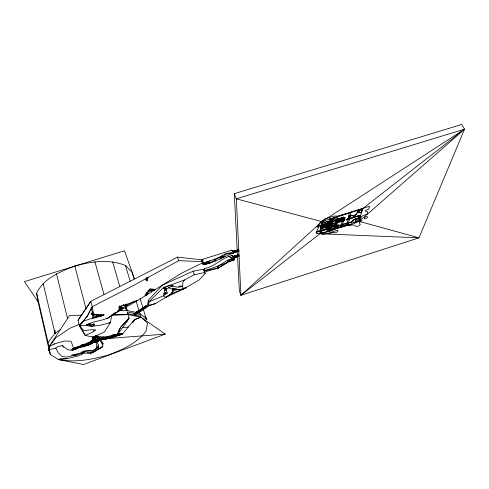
<?xml version="1.0" encoding="UTF-8"?>
<svg xmlns="http://www.w3.org/2000/svg" width="489" height="489" viewBox="0 0 489 489"><rect width="100%" height="100%" fill="white"/><g stroke="black" fill="none" stroke-linecap="round" stroke-linejoin="round"><path stroke-width="0.73" d="M54.609 330.57L54.609 333.535L55.306 333.357L55.037 330.179M148.411 304.176L148.613 305.063L149.799 305.338L155.49 303.559L165.777 297.385L171.517 293.314L172.917 290.735L172.171 289.745L172.629 289.188L173.766 288.828L178.699 289.543L183.192 289.127L198.992 280.099L205.117 273.675L203.791 269.219L193.186 271.163L162.348 285.13L148.381 300.209L148.369 304.237L148.742 305.075L149.756 305.295L135.49 314.72M349.219 213.235L347.239 223.436L347.942 223.216M350.662 212.782L350.326 215.637L352.685 215.71L353.749 216.413L354.935 216.04L355.65 215.325L355.161 214.971L356.359 214.329L356.933 213.222C360.466 210.404 358.021 212.959 360.387 212.581L360.656 213.008L361.787 212.581M329.445 231.089L329.476 229.964L345.503 225.747L352.318 224.922M48.784 347.563L48.686 350.57L49.31 350.534L49.358 349.03M49.01 347.08L48.888 350.833L49.31 350.534M92.58 312.868L93.741 313.632L92.085 314.482L92.128 313.094M98.044 314.451L98.992 315.362L97.348 316.212L97.39 314.83M98.203 316.707L97.757 316.67L98.344 316.285L98.203 316.707L97.39 316.548L98.203 316.707L98.203 316.12L97.39 316.548L98.203 316.12M118.417 335.485L122.757 333.963L109.133 338.498L107.629 337.978L108.796 336.304L98.705 338.217L98.796 337.221M99.206 337.716L98.576 336.823L98.112 338.199M98.784 337.544L98.796 337.227M355.271 221.474L355.43 218.485L355.234 222.244M356.579 222.532L356.836 218.045M90.282 324.005L90.196 325.393L91.657 326.194L93.894 325.448L94.475 324.396L93.595 323.443M361.872 212.183L362.19 210.319M355.203 223.045L355.564 219.017L359.507 217.66L359.708 217.966L360.723 216.529L360.497 215.82L357.972 215.845L349.684 218.455M134.432 314.568L148.35 305.338L148.485 304.127L136.859 311.86L137.855 312.294L137.984 311.108L136.902 312L136.407 313.26M361.567 212.532L360.986 212.807L360.656 212.379C358.743 213.345 360.448 211.175 358.999 211.395L356.75 213.143L356.151 214.274L353.351 215.924L351.426 215.166L350.368 215.447M149.341 305.552C147.397 305.796 149.157 303.975 147.794 303.473L148.381 300.209M331.725 226.939L331.976 225.16L332.386 226.04L334.549 225.276L335.161 224.891L335.442 223.467M332.502 221.688L332.758 219.879L333.174 220.771M148.613 305.063L149.041 301.774L163.118 287.813L184.487 279.959L194.261 274.769L204.934 272.446M322.135 221.052L321.554 222.66L322.795 222.44L323.614 222.629L323.852 223.18M237.202 249.928L234.274 193.675L461.738 124.487L464.55 129.182L321.915 221.615L319.953 233.748L240.936 295.258L239.341 290.979L237.556 256.774M320.998 229.109L320.778 228.314M321.34 226.621L322.025 226.774L321.34 226.621L321.194 227.519L323.418 226.609L324.403 226.829L329.085 225.527A2.671 1.112 -24.2 0 1 328.639 226.279M321.707 228.883L321.823 228.161L320.839 227.947M323.113 225.942L323.04 226.364L323.541 225.875M102.849 344.934L99.939 339.305L102.849 344.934L102.543 346.725L93.142 352.331L89.187 353.052L83.961 353.174L79.022 355.741L67.182 358.645L58.301 359.501L50.214 354.439L48.79 345.839L50.214 354.439M324.256 225.649L324.134 226.395L324.464 226.462L328.822 225.087L329.794 225.307A3.472 1.443 -24.2 0 1 329.201 226.279M238.375 256.389L238.528 254.61L238.876 255.527L238.375 256.389L238.528 254.61L233.222 256.462L231.896 255.539C222.104 257.691 214.989 266.529 204.836 268.394L204.017 270.044L204.494 271.786M238.51 249.494L238.87 250.423L238.357 251.309L238.51 249.494L232.947 251.181L232.978 251.731M327.453 221.902L327.52 221.523M326.774 227.196L326.823 226.78L328.37 226.456L329.843 226.975L329.757 227.428L327.544 228.131L327.624 227.672L329.788 227.189L328.308 226.315M320.393 227L327.526 224.757L329.005 222.807L329.971 222.293M327.85 222.782L330.925 221.817L327.844 222.819L327.93 222.422M327.19 227.642L327.269 228.864L316.206 232.354L317.031 233.271L316.646 233.699L319.659 233.43L323.345 234.384L327.991 232.905L328.113 233.449L328.901 233.724L333.614 232.251L333.657 232.77L334.739 232.947L336.469 232.361L338.296 230.655L336.695 230.527L330.283 232.44L329.085 232.079L330.692 230.857L342.777 226.45M327.196 227.354L327.324 226.621L327.728 227.507L327.599 228.241L327.062 228.412L327.227 227.666M317.196 227.024L327.985 223.632L328.119 222.88L327.502 221.529L321.279 223.479L332.758 219.879M327.269 228.864L326.786 226.792L320.643 228.718M331.169 227.263L328.602 228.846L319.977 231.566L323.418 232.941L327.728 231.474L328.51 230.887L328.804 229.292L332.159 227.208L332.251 225.093L330.173 225.582L329.531 224.518L331.499 223.675M329.947 225.417L330.485 225.026L330.209 223.381L329.005 222.807M330.668 220.649L330.986 218.913M331.194 220.979L331.511 219.237L332.954 218.785L332.63 220.527M330.161 227.104L327.123 228.063M331.835 225.894L332.098 224.469M332.227 228.724L336.114 227.813L335.252 227.629L335.931 226.755L336.927 226.829C333.877 228.186 330.943 230.802 327.392 229.738L327.184 229.292L327.104 231.334L327.392 229.738L332.227 228.724L332.312 228.29L334.892 227.147L334.598 228.656L337.416 226.541L352.813 221.676L354.678 223.308M327.551 221.664L327.887 222.397C331.707 221.908 334.47 219.598 337.905 218.565L337.813 219.029L343.419 216.957L343.284 217.593L344.586 217.495L345.075 218.021L342.832 219.708L337.746 221.309L337.324 220.411L340.289 220.508M336.365 222.538L335.778 224.151L332.245 226.774L331.86 226.205M336.493 222.501L335.9 224.151L333.975 225.203L334.39 226.101L336.456 225.111L336.994 222.978M336.86 221.486L336.817 220.851L336.444 221.578M337.331 218.748L337.618 216.523L346.334 213.785M336.732 221.474L335.075 221.927M337.141 222.232L337.703 221.425L340.277 220.576L337.324 220.411M336.774 222.623L337.074 222.953M340.589 219.072L343.626 218.473L336.267 221.297L335.503 222.746L335.154 221.988C336.371 220.294 338.052 223.259 336.732 221.279M338.027 219.011L334.794 220.264L340.527 218.491M337.416 226.541L336.762 225.985L337.367 225.612L336.676 225.295L334.959 226.376L337.416 226.541L337.642 225.417A0.758 0.312 -24.5 0 1 337.007 225.276A0.758 0.312 -24.5 0 1 337.789 224.696A0.758 0.312 -24.5 0 1 338.425 224.824L337.416 226.541L335.931 226.755L337.563 225.808L348.816 222.257M204.347 270.759L218.1 266.04L227.367 260.35L232.202 258.76L234.133 258.626L231.896 255.539L233.186 256.297L234.213 259.897L227.532 262.404L218.314 268.021L204.347 270.759L204.836 268.394M340.723 218.394L340.57 219.151L327.777 223.173L327.985 223.632M330.485 225.026L341.463 221.572L341.615 220.82L341.976 221.645L341.194 225.343L341.664 225.472L341.634 226.548L338.553 227.593L338.651 226.15M340.766 219.971L342.673 219.372L340.754 220.038M343.296 217.526L344.678 217.422L345.185 217.984L342.82 219.775L342.991 218.956M341.463 221.572L344.672 220.557L344.837 219.812L343.4 221.199L342.049 226.101L347.496 224.469L347.673 223.577L347.208 223.449M343.865 220.814L344.03 220.062M349.598 218.827L350.252 218.271L350.167 218.65L359.519 215.57L348.131 219.469L349.727 218.271L346.31 219.347L346.145 220.093L349.556 219.017M346.31 219.347L347.563 219.647L347.734 218.895M341.664 225.472L341.383 226.694L341.707 226.211M345.503 225.747L348.052 224.207L350.02 216.994M350.436 215.759L350.338 216.896L348.59 217.446L351.126 215.386L348.895 216.089L351.126 215.386M350.338 216.896L350.491 216.211L348.59 217.446M347.404 222.703L349.207 222.819L349.293 222.446L351.756 222.012L354.152 219.414L359.507 217.66L358.082 221.853M126.315 304.14L127.757 304.659L126.743 305.399L125.043 305.668L125.801 304.158M355.717 219.054L354.152 219.414L352.881 220.368L352.551 221.615L352.245 221.34L352.881 220.368L355.809 218.681L360.411 217.746M358.694 218.112L358.785 217.739M359.708 217.966L360.497 215.82L359.073 216.004L360.497 215.82M362.343 208.925L359.183 221.352L319.953 233.748L418.975 237.843L464.55 129.182L236.321 198.827L240.936 295.258L418.975 237.843L359.183 221.352L464.55 129.182L362.343 208.925L321.915 221.615L240.936 295.258M359.58 221.004L359.8 222.043L359.384 223.149L360.332 224.598L357.771 226.346L356.279 226.389C351.585 222.416 344.5 226.829 339.262 227.758M98.057 338.602L98.576 336.823M234.708 251.413L234.665 250.704L233.944 252.556L236.236 251.627L234.72 250.851L233.051 251.395M233.925 257.428L234.732 255.808L233.718 256.597M236.163 251.859L235.949 251.34M93.595 314.146L95.037 314.671L94.047 315.405L92.305 315.692L93.063 314.17M164.163 295.001L164.787 293.186L167.586 292.618L167.372 293.278L164.163 295.001L163.467 293.18M92.562 318.015L93.063 316.56L95.159 316.022L96.474 316.939L94.64 317.954L92.562 318.015L92.305 316.762M164.188 287.08L163.509 288.394L165.649 289.421L164.597 287.159M233.73 252.385L234.72 250.851L236.352 251.56M236.352 251.59L235.991 252.049L236.236 251.627L234.09 251.927M357.037 221.982L358.535 218.082M146.309 307.557L145.245 307.398L145.704 305.992M71.956 349.647L72.207 349.018M86.785 324.702L86.522 325.338L80.104 325.582M202.091 260.943L202.819 259.256L231.633 250.203L233.027 251.15L233.033 251.927M316.114 232.251L318.198 228.412L318.528 226.896L316.97 226.902L317.55 225.209L319.341 224.243L319.977 222.733L324.843 218.846L333.938 216.065L338.015 216.059L369.519 206.254L368.663 209.249L365.35 210.496L365.295 210.985L365.961 211.395L367.636 211.731L367.3 214.041L363.034 215.594L361.34 216.859L360.136 221.12L361.579 220.698L359.8 222.043M149.041 301.774L163.485 295.863L166.462 291.56L166.578 288.932L173.295 285.246L168.094 285.967L165.221 287.349L164.365 289.25L164.42 293.162M96.749 335.515L97.586 336.243L98.894 340.485L98.289 341.444L95.655 342.294L94.077 341.45L93.521 340.252L95.679 335.478M125.043 305.668L125.618 304.415M146.272 278.18L148.289 277.819L147.281 278.834L145.643 279.421L146.431 277.844M92.305 315.692L92.898 314.427M202.036 260.894L202.819 259.256L203.173 264.61C214.09 263.278 223.21 256.401 233.491 253.143L233.406 251.835L231.633 250.203L233.094 251.199L233.064 251.707M328.235 222.66L330.503 221.743L329.109 221.187L327.502 221.529L328.455 222.25L329.042 221.046L330.656 221.902M330.417 222.214L330.35 221.658M122.983 305.38L123.173 304.989C125.373 305.215 121.602 305.845 123.925 305.124L123.778 305.546L123.173 304.989M329.928 223.094L330.344 223.999L332.165 222.929L331.75 222.024L328.253 223.717L328.761 224.237L330.454 222.037L331.75 222.024L332.52 221.101M118.546 334.085L118.222 334.727L118.974 335.026M329.665 227.458L327.392 227.978M202.532 261.67L178.705 260.643L132.268 286.151L92.262 306.682L87.195 316.346L79.383 325.613L85.196 335.411L92.641 337.019L95.331 336.157L104.346 332.019L110.38 322.716L111.712 315.338L115.526 312.355M78.044 320.283L90.826 301.297L92.262 306.682L87.195 316.346L79.383 325.613L85.196 335.411L92.953 332.074L95.386 330.044L92.103 329.696L83.808 330.595L79.383 325.613L78.044 320.283L90.826 301.297L177.513 257.122L201.731 259.818L202.654 263.033L202.525 262.66M98.356 345.142L98.717 346.805L92.562 351.359C84.731 349.299 79.45 356.42 71.712 355.167L80.282 353.119C83.533 350.252 88.436 350.424 92.513 350.766L96.706 348.278L98.356 345.142L96.938 341.799M328.327 223.002L329.109 221.187M327.398 227.947L328.37 226.456L327.19 227.678M63.821 347.276L62.25 345.558L67.629 349.702L72.268 350.368L79.438 347.557L87.861 345.362L88.509 344.146L86.229 343.578L93.754 340.057M93.864 340.595L91.351 341.817L90.691 343.04L92.146 343.186L95.318 341.652M90.875 343.48L87.238 345.24L87.861 345.362L92.146 343.186L92.806 341.97L90.496 341.518L93.21 339.189M134.53 315.02L134.023 313.315L127.171 311.921L129.004 318.198L127.47 321.041L117.739 334.06C111.944 336.86 105.202 337.471 98.876 338.669L98.485 337.221M330.65 221.933L330.216 222.409L330.533 221.969L328.553 222.22M112.873 335.674L114.34 336.01L113.57 337.068L112.109 336.732L113.35 334.837C120.331 334.299 115.752 336.42 112.458 337.422L111.162 337.037L113.35 334.837L116.633 334.776L117.354 333.926M135.936 313.7L140.141 314.555L140.924 317.178L134.481 319.543L132.635 322.606L134.536 319.714L140.924 317.178L165.233 334.103L83.558 364.513L58.301 359.501L60.239 358.938L67.182 358.645M335.741 223.815L336.139 223.167L336.291 223.504L336.01 223.21L335.625 223.815M98.289 341.444L98.894 340.485L96.663 335.699L93.521 340.252L92.036 336.78M95.655 342.294L98.533 339.904L98.894 340.485L95.655 342.294L97.843 338.859L93.497 340.258L96.883 336.652L96.669 335.692M113.552 336.756L109.133 338.498L104.481 339.207L102.965 338.694L104.224 337.092L98.601 336.585L98.705 338.217M93.906 338.95L90.496 341.518L90.661 342.153L81.639 345.057L78.912 346.456L79.438 347.557L80.428 346.945L75.379 347.716L73.264 347.392L71.039 341.2L64.438 340.992L54.56 343.889L49.01 346.799L69.621 315.399L81.742 315.234M93.087 339.232L95.575 335.43M233.925 257.458L236.211 256.939L233.919 257.66L234.787 255.949L236.285 256.481L236.138 257.098M36.626 293.18L48.038 342.581L49.255 350.295L38.056 301.725L36.626 293.18C43.857 278.192 60.171 271.658 74.817 266.102C91.247 261.358 109.12 259.023 125.453 265.423L132.14 272.33L134.127 278.907M91.351 341.817L87.036 343.999L82.537 345.454L81.834 346.493L83.381 346.805L84.09 345.766L81.639 345.057L85.043 345.46L84.511 346.444L82.678 346.713L83.381 346.805M87.036 343.999L86.327 345.045L87.861 345.362M123.118 305.546L123.79 304.953L123.925 305.38L123.35 305.277M184.487 279.959L182.917 282.196L182.629 286.578L183.192 289.127L181.835 288.975M233.43 257.245L232.978 256.432M89.475 323.577L90.386 324.329L89.426 325.161L87.965 324.959L88.766 323.852M126.926 320.839L128.949 318.021C125.294 323.541 118.772 326.97 117.739 334.06L120.636 327.049L129.004 318.198M109.133 338.498L109.891 337.447L108.417 337.11M48.038 342.581L54.982 333.315L60.679 329.47M146.028 280.539L146.657 279.69L147.8 279.641L147.635 280.723L146.352 280.882M49.01 346.799L55.997 337.581L69.97 328.211L79.518 324.28M86.938 324.8L86.522 325.338L87.048 325.393L87.488 324.763M347.563 219.647L348.302 218.717L349.727 218.271M136.04 312.832L136.859 311.86L134.072 313.7L134.371 314.604M122.366 334.207L134.481 319.543M332.165 222.929L332.936 222.006L333.376 219.695L333.095 219.017L330.919 218.913L330.607 218.235L329.665 219.213L329.152 218.687M171.517 293.314L174.218 290.234L179.078 289.305M86.736 325.106L86.522 325.338L87.225 325.057L87.048 325.393L87.537 325.026M97.348 316.212L96.339 315.521L97.14 314.665M92.085 314.482L91.052 313.785L91.865 312.923M79.383 325.613L83.998 320.973L91.895 318.284L101.608 316.114L104.053 314.751L99.243 315.069L94.45 314.549L93.332 312.948L92.262 306.682M116.608 334.714L113.479 335.295L113.35 334.837L111.755 336.848L113.045 337.233L117.079 335.686L115.728 335.564L116.633 334.776M108.882 317.44C112.928 313.559 120.19 311.731 121.828 305.998L137.568 300.57L181.413 273.272L202.556 262.874L202.428 261.682M328.51 230.887L329.476 229.964M150.306 289.873L151.297 288.938L149.322 289.225L148.699 290.387L150.306 289.873L149.75 289.256M333.675 218.088L334.439 217.849L334.727 218.473L333.963 218.705L333.681 218.082L334.439 217.849M333.828 217.941L334.213 217.825M92.445 338.076L94.475 336.206M101.767 315.368L100.783 316.218L99.328 315.998L101.144 314.922L101.767 315.368L100.734 314.739M137.984 311.108L138.259 312.031L145.746 306.132L146.718 306.42L145.746 306.132L145.319 307.349L145.991 307.605M138.259 312.031L139.255 312.226L141.547 310.307M140.655 309.94L142.33 308.571M143.448 307.66L144.561 306.744L145.245 307.398M139.255 312.226L144.842 307.667L145.838 307.868M94.236 340.937L93.142 341.799L92.641 342.93L91.48 343.186L91.645 343.822L87.238 345.24L88.362 345.106L88.851 343.975L86.229 343.578L89.481 343.651L88.992 344.788L87.238 345.24M117.965 311.132L122.647 307.459L120.208 309.066M330.919 218.913L331.554 218.424M341.194 225.343L342.765 224.17M330.588 227.281L328.333 228.589L320.411 231.089M96.804 348.51L98.717 346.805M202.226 261.866L202.611 261.652M93.521 340.252L97.342 337.502M50.239 349.427L55.758 348.082L57.745 346.652L62.488 345.534M134.243 313.749L134.915 313.694M94.077 341.45L97.843 338.859L93.925 340.827M148.32 305.332L148.79 304.995M202.397 261.811L202.984 263.333L210.087 262.85L224.64 254.237L233.406 251.835M145.551 318.064L146.37 319.341L146.828 319.03L145.184 316.481M134.237 313.541L135.074 313.657L134.072 313.7M136.486 313.614L138.778 312.135M145.319 307.764L147.641 306.261M135.374 314.849L134.316 314.647M148.491 304.329L148.742 305.075M149.927 305.252L155.49 303.559M90.196 354.06L102.928 346.426L97.47 349.659M163.485 295.863L165.777 297.385L171.621 293.718L186.107 287.679L183.277 288.376M97.464 349.421L93.081 352.135L89.108 352.966L87.024 352.783M204.53 271.994L218.314 268.021L227.532 262.397L227.367 260.35L234.213 259.891L233.394 257.086M335.271 219.573L335.888 219.2L336.169 216.982L332.227 218.216M320.949 225.924L322.233 225.148M87.965 324.959L89.75 323.901M76.278 349.079L78.161 347.979M117.806 310.698L133.24 301.786L137.568 300.57L111.712 315.338L108.882 317.673L102.916 319.8L94.181 321.884L87.684 324.152L86.541 325.405L91.284 326.493L100.227 325.222L110.38 322.716L108.79 322.404M321.096 225.692L322.306 225.038M347.239 223.436L352.551 221.615L351.756 222.012M320.992 226.022L323.614 224.604M109.67 338.009L108.589 338.577L107.262 338.04L108.796 336.304L106.571 338.144L107.904 338.688L109.084 338.235M72.739 349.965L74.267 349.714L75.685 348.443L74.835 348.174L72.121 349.018L71.859 349.678L72.794 349.922M74.267 349.714L75.514 349.073L75.783 348.412L73.374 348.376M119.744 333.467L118.466 334.079L118.124 334.757L120.386 334.837L121.987 333.51L119.726 333.431L121.895 333.541L120.373 334.8M106.131 318.822L108.332 317.716M165.777 297.385L186.107 287.679M79.126 347.074L82.537 345.454M202.984 263.333L206.933 263.895L205.178 264.463L202.984 263.333L219.995 257.147L224.818 256.254L224.64 254.237L233.491 253.143M93.417 330.937L95.386 330.044M92.146 343.186L91.48 343.186L95.367 341.444M91.48 343.186L95.361 341.554M77.812 346.725L75.379 347.716L78.912 346.456M233.944 252.556L236.236 251.627L233.919 252.116M328.272 222.886L330.533 221.969L328.419 222.972L328.229 222.697M227.532 262.397L218.1 266.04L218.314 268.015M125.801 308.602L126.822 310.607L127.464 310.356L126.095 307.691M93.864 340.338L90.496 341.518L94.548 341.487M53.118 344.378L54.56 343.889M333.987 225.136L335.051 224.781M232.202 258.767L230.472 259.323L234.213 259.891L228.363 256.218L234.133 258.626M113.35 334.837L104.395 337.728L104.224 337.092L102.183 337.263M98.448 340.289L103.754 339.066L98.442 340.436M84.634 346.084L86.59 345.454M109.047 338.211L105.294 339.415L105.123 338.791M334.531 225.362L327.728 227.507L326.786 226.792M217.581 266.462L218.125 266.285M204.139 271.12L204.469 271.016M217.605 266.707L218.149 266.536M204.182 270.967L204.598 270.839M217.636 266.957L218.18 266.78M217.66 267.202L218.204 267.031M217.691 267.446L218.235 267.275M217.715 267.697L218.259 267.526M217.739 267.941L218.283 267.77M202.171 260.918L202.409 261.89M202.214 261.083L202.275 261.749M202.159 261.97L202.623 261.682M233.993 251.957L233.076 251.205L233.345 252.159L238.87 250.423M233.449 252.507L236.633 251.505M317.165 226.321L328.119 222.88M202.269 262.703L202.678 262.532M233.473 252.844L238.901 251.132M202.434 262.691L202.648 262.44M324.329 224.378L326.469 223.705M321.169 226.407L327.593 224.384M330.344 223.999L330.619 224.286L344.837 219.812M341.976 221.645L343.4 221.199M320.643 228.73L331.976 225.16M360.723 216.529L360.014 216.755L359.849 216.205M233.216 257.147L238.876 255.527L238.913 256.218L233.553 257.911L233.699 258.351L233.1 256.322M356.42 218.748L357.771 218.32M316.389 231.603L327.398 228.131M334.39 226.101L327.544 228.131M327.257 230.46L328.669 230.013M350.815 212.122L351.389 211.939M321.615 222.287L323.767 221.609L324.568 222.202L324.574 222.96M153.094 290.356L155.19 289.702L154.273 289.384L150.777 291.42L151.559 291.964M334.727 218.467L333.963 218.699L334.018 217.195L334.727 218.473L334.372 217.079M96.339 315.521L97.843 315.057L98.992 315.362M91.052 313.785L92.574 313.321L93.741 313.632M337.813 219.029L339.14 218.656M119.34 309.054L119.86 308.914L119.09 308.914M233.993 257.202L236.279 256.682L234.787 255.949L233.161 256.303L234.066 257.043M150.264 289.146L151.297 288.938M60.281 359.109L58.307 359.501C75.037 362.887 91.999 359.421 108.21 355.106C122.25 349.702 136.975 343.535 146.113 330.961L147.489 323.107L140.936 317.208L127.947 314.586L112.042 314.812M103.943 339.287L99.634 340.051L102.604 338.749L104.224 337.092L98.876 338.669L102.604 338.749L103.943 339.287L105.263 338.339L103.747 337.826M154.059 289.898L155.19 289.702M107.721 338.339L109.023 338.119M80.068 347.141L81.37 346.927M234.164 257.012L236.279 256.682L235.998 256.438M77.861 354.69L66.143 357.074L61.541 356.206L58.16 352.606L55.758 348.082M137.476 313.406L136.474 313.211L136.902 312L137.855 312.294M137.788 312.343L138.534 312.257M146.645 306.469L147.397 306.389M327.826 227.477L329.788 227.189L329.598 226.92M171.126 286.743L173.179 286.45L178.161 287.22L182.629 286.578L181.67 285.876L178.491 286.254M360.081 209.414L362.355 209.133M338.516 227.77L338.04 227.66L337.948 226.37M122.537 327.636L128.362 327.068M330.069 224.127L328.761 224.237L330.209 223.381L330.619 224.286M327.526 224.757L329.69 225.05M106.064 338.669L165.233 334.103M329.665 219.213L331.511 219.237M202.452 262.495L203.173 264.61L205.178 264.463M82.678 346.713L83.919 346.634L84.45 345.65L81.639 345.057M111.296 315.234L127.959 314.616M101.156 315.032L98.845 315.112L93.295 314.176L91.143 308.657M119.194 310.711L126.749 310.46L139.713 313.131L146.284 319.121L143.411 309.616M146.37 319.341L146.932 319.323L144.878 316.132M92.867 314.745L95.037 314.671M166.786 290.124L164.921 290.185L163.784 288.376L165.496 288.736L166.786 290.124L165.618 288.467M358.578 209.824L362.386 209.72M125.667 304.708L127.757 304.659M176.914 288.993L173.766 288.828M94.475 324.396L91.73 324.458L90.196 325.393L89.897 324.256M332.233 223.699L334.439 223.785M220.203 259.243L219.995 257.147L223.369 257.3M138.106 312.294L138.454 312.312M136.81 313.437L137.158 313.455M146.963 306.42L147.311 306.444M221.804 255.918L224.818 256.254M357.716 210.056L361.982 210.576M80.954 353.657L82.397 353.877M233.229 252.098L233.07 251.193L233.424 252.135M98.338 316.548L97.58 316.163M135.294 314.751L135.288 313.993M134.487 314.873L135.71 315.105M134.438 313.706L135.013 313.694M135.808 314.513L134.805 314.317L134.218 313.614L134.493 314.531L135.52 314.763M127.672 313.645L140.649 316.249M320.118 232.397L321.823 232.892M321.915 221.615L236.321 198.827L234.274 193.675M206.34 261.811L210.087 262.85L209.818 260.771M320.087 232.183L322.728 232.947M230.912 261.383L227.367 260.35L229.249 261.829M168.485 287.77L172.593 289.17L172.36 288.461M147.354 306.45L147.641 306.676L146.737 306.34L147.709 306.627L147.44 306.395M219.995 257.147L222.012 258.07M100.563 314.623L101.144 314.922M92.867 324.794L93.894 325.448L93.882 324.17M329.531 224.518L330.173 225.582M163.827 287.532L165.404 288.669M208.057 261.358L210.087 262.85M81.522 352.043L82.17 352.581M357.985 211.994L357.93 212.526L356.622 210.411M164.255 287.984L165.649 289.421L164.469 287.465M231.633 250.203L233.345 252.159M90.777 325.222L91.657 326.194M165.221 287.349L166.578 288.932M172.917 290.735L172.171 289.745M100.434 339.727L103.491 343.853M38.056 301.725L24.45 281.627L124.524 250.778L134.426 278.803M126.046 304.341L126.743 305.399M332.642 220.936L333.027 221.523M92.274 312.795L92.574 313.321M125.447 307.642L126.822 310.607M343.119 217.25L343.284 217.593M342.673 219.372L342.82 219.775M337.153 220.136L337.312 220.478M336.854 222.599L337.055 223.033M335.167 221.823L335.582 222.721M335.222 223.112L335.423 223.546L335.142 223.137M334.745 223.993L335.161 224.891M328.687 224.433L328.993 225.111M95.942 315.747L96.474 316.939M330.607 218.235L330.986 219.115M238.32 250.594L237.966 249.671L238.002 250.38M238.559 255.301L238.913 256.218M204.659 272.385L205.117 273.675M177.513 257.122L178.705 260.643M182.996 288.534L183.192 289.127M144.561 306.744L144.842 307.667M140.098 298.651L142.971 308.156M125.453 265.423L130.208 281.328M136.04 300.839L139.713 313.131M193.186 271.163L194.261 274.769M135.337 313.907L135.74 315.264M135.208 314.005L135.49 314.824M112.629 261.859L119.793 286.523M125.697 306.835L126.749 310.46M94.872 261.633L103.961 294.347M83.857 352.789L83.961 353.174M74.817 266.102L86.015 308.73M83.925 350.931L84.157 351.848M56.449 273.754L67.623 318.761M43.13 283.351L54.982 333.315M164.714 288.944L164.921 290.185L164.866 288.975M201.731 259.818L201.926 261.102M203.791 269.219L203.98 270.454M97.886 338.474L97.586 336.243L98.155 339.47M214.977 259.207L215.154 261.047M96.125 341.854L96.706 348.278M237.281 251.45L237.477 255.252M203.137 262.605L203.173 264.61M99.628 339.348L99.634 339.904M172.776 289.207L172.727 290.056L174.817 289.537L173.98 288.895L172.776 289.207M341.194 218.296L342.41 217.917L341.194 218.296M341.622 217.678L342.263 217.477L341.622 217.678M344.934 225.557L345.399 225.411L344.934 225.557M364.317 218.357L364.556 218.797L367.098 217.905L367.6 216.743L365.13 216.853L364.317 218.357M72.531 349.024L72.329 349.525L72.995 349.745L74.157 349.556L75.312 348.565L73.484 348.535L72.531 349.024M72.855 349.03L72.702 349.409L73.203 349.568L74.071 349.427L74.939 348.688L72.855 349.03M73.179 349.036L73.992 349.299L74.566 348.804L73.179 349.036M73.497 349.042L74.194 348.926L73.497 349.042M148.668 290.484L148.075 291.731L149.671 291.163L150.636 290.179L148.668 290.484M118.845 334.091L118.589 334.61L120.306 334.665L121.529 333.663L119.805 333.602L118.845 334.091M119.151 334.103L118.955 334.488L120.245 334.531L121.162 333.779L119.151 334.103M119.45 334.115L120.184 334.403L120.795 333.901L119.45 334.115M119.756 334.128L120.428 334.018L119.756 334.128M119.585 306.053L118.974 307.019L120.685 306.744L121.694 306.004L119.585 306.053M153.387 289.201L152.641 290.277L151.144 290.405L152.666 288.956L153.387 289.201M148.234 292.11L147.317 293.149L146.022 293.094L147.66 291.664L148.234 292.11M103.943 314.733L102.519 315.539L102.06 315.283L103.943 314.733M120.704 307.275L119.347 308.651L118.803 307.306L120.704 307.275M147.073 293.052L145.679 294.274L146.896 294.292L148.24 293.449L147.073 293.052M120.966 307.508L119.444 308.822L122.433 308.198L122.305 307.477L120.966 307.508M359.586 216.621L358.303 216.688L358.963 216.23L359.586 216.621M147.323 294.512L145.734 295.637L144.903 294.995L146.309 294.274L147.323 294.512M121.309 309.317L119.664 310.16L118.729 309.458L120.215 309.005L121.309 309.317M236.67 256.56L233.534 257.581L236.676 256.591"/></g></svg>
